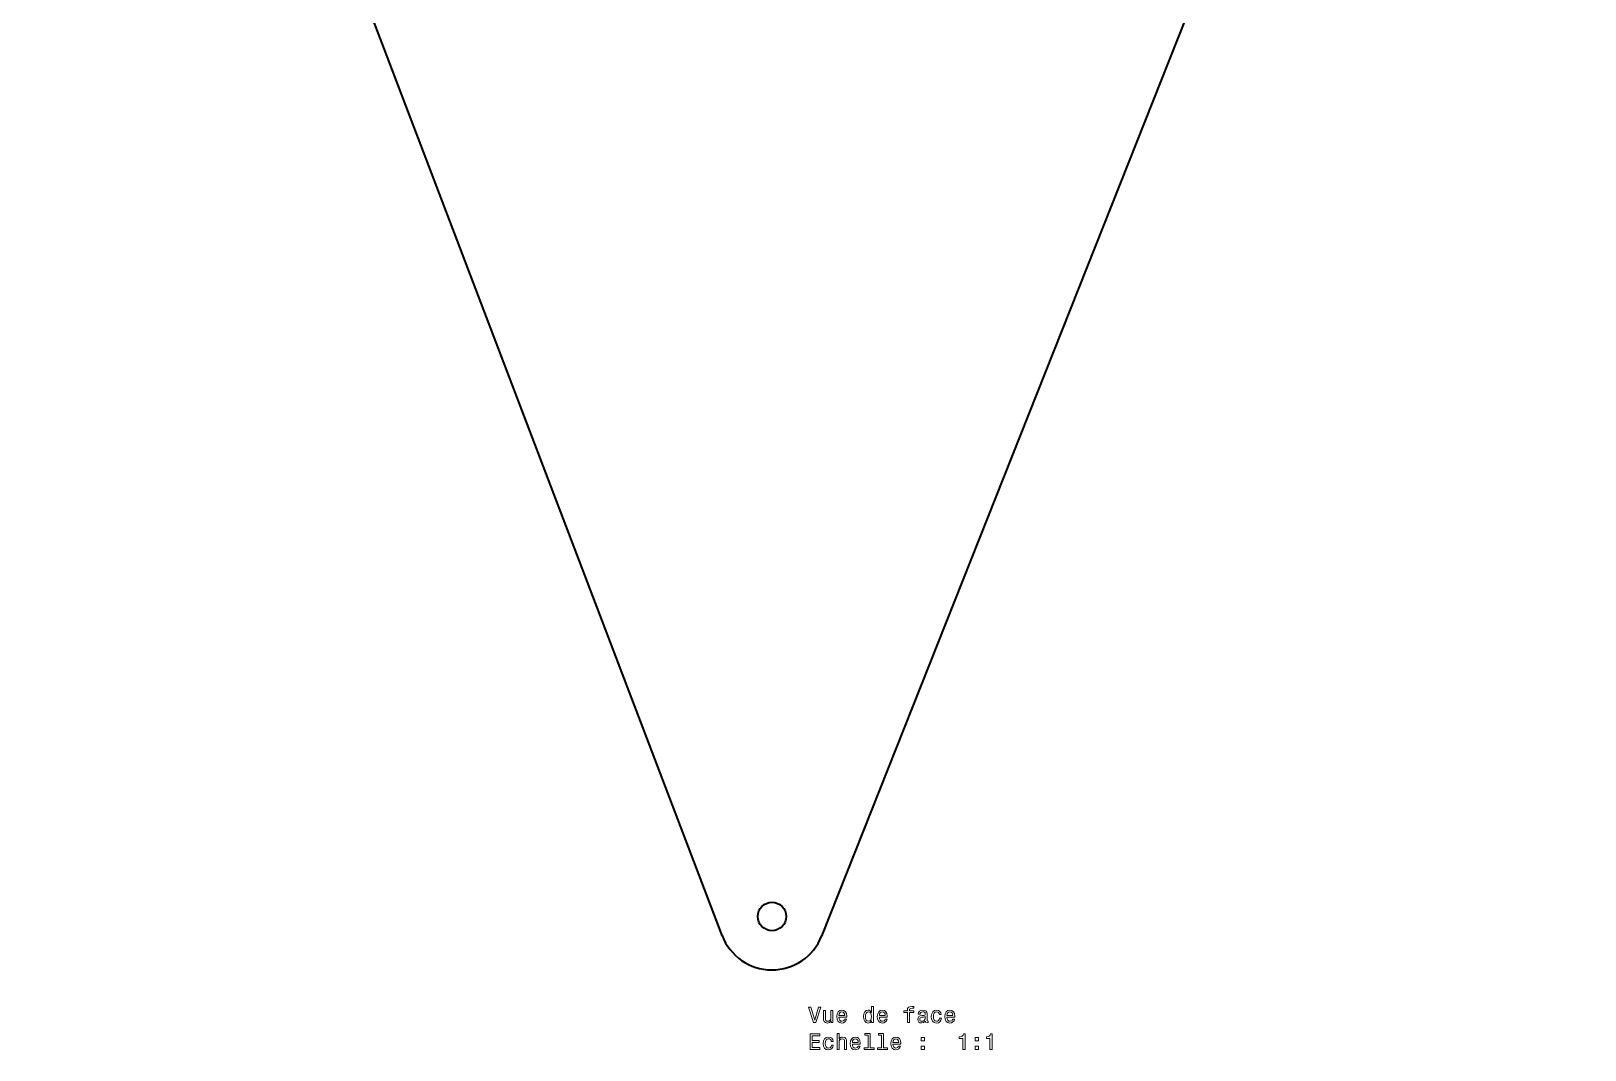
# Model space of a CAD drawing. Extents: x 213 to 562, y 53 to 511.
# Drawn here: x 213.2 to 562.4, y 52.7 to 281.7 of the extents above; entities that cross this region are included whole.
import ezdxf

# ---------------------------------------------------------------- set-up
doc = ezdxf.new("R2010")
doc.units = 0

msp = doc.modelspace()

# ---------------------------------------------------------------- linework, layer by layer
at = {"color": 7, "lineweight": 35}
for p, q in [((562.362732, 510.686066), (390.830994, 78.253357)), ((368.476898, 78.357178), (213.181808, 486.19931))]:
    msp.add_line(p, q, dxfattribs=at)
at = {"color": 7, "lineweight": 13}
for points in [[(390.167816, 62.320686), (389.290283, 59.340137), (388.387543, 62.320686), (387.908447, 62.320686), (389.038116, 58.815643), (389.54245, 58.815643), (390.646912, 62.320686)], [(393.37027, 61.523857), (392.926453, 61.523857), (392.926453, 59.960457), (392.876038, 59.597343), (392.729767, 59.335094), (392.502838, 59.173714), (392.205261, 59.12328), (391.968231, 59.163628), (391.816956, 59.284664), (391.731201, 59.491436), (391.711029, 59.783943), (391.711029, 61.523857), (391.267242, 61.523857), (391.267242, 59.743599), (391.282379, 59.385529), (391.378174, 59.087978), (391.670685, 58.815643), (392.139709, 58.719822), (392.391876, 58.755123), (392.608734, 58.845901), (392.795319, 59.002243), (392.946625, 59.229187), (392.946625, 58.815643), (393.37027, 58.815643)], [(394.706726, 60.041149), (396.481934, 60.041149), (396.486969, 60.247921), (396.406281, 60.827892), (396.184387, 61.261608), (395.83136, 61.523857), (395.362335, 61.619678), (394.903412, 61.518814), (394.550385, 61.236393), (394.323425, 60.777458), (394.242737, 60.172272), (394.31839, 59.551956), (394.545319, 59.098064), (394.893311, 58.815643), (395.347198, 58.719822), (395.74057, 58.785385), (396.063354, 58.956852), (396.300385, 59.229187), (396.436554, 59.5923), (395.997772, 59.5923), (395.907013, 59.390572), (395.775879, 59.239273), (395.402679, 59.118237), (395.115204, 59.173714), (394.898346, 59.350227), (394.757141, 59.637688), (394.706726, 60.026016)], [(394.706726, 60.414345), (394.762207, 60.762329), (394.898346, 61.019535), (395.105133, 61.175873), (395.377472, 61.23135), (395.644745, 61.175873), (395.851532, 61.019535), (395.9776, 60.762329), (396.02301, 60.414345)], [(402.054688, 59.23423), (402.054688, 58.815643), (402.498505, 58.815643), (402.498505, 62.43668), (402.059753, 62.43668), (402.059753, 61.110313), (401.721832, 61.493599), (401.515076, 61.584373), (401.278046, 61.619678), (400.849365, 61.518814), (400.51651, 61.236393), (400.299652, 60.782501), (400.223999, 60.172272), (400.299652, 59.562042), (400.51651, 59.103107), (400.849365, 58.815643), (401.278046, 58.719822), (401.515076, 58.755123), (401.726898, 58.845901)], [(401.353699, 61.221264), (401.64621, 61.150658), (401.868103, 60.953972), (401.999237, 60.626163), (402.049652, 60.172272), (401.999237, 59.713337), (401.868103, 59.385529), (401.64621, 59.1838), (401.353699, 59.118237), (401.076324, 59.1838), (400.864502, 59.385529), (400.723297, 59.71838), (400.677887, 60.172272), (400.723297, 60.62112), (400.864502, 60.948929), (401.076324, 61.150658)], [(403.814789, 60.041149), (405.589996, 60.041149), (405.595032, 60.247921), (405.514343, 60.827892), (405.29245, 61.261608), (404.939423, 61.523857), (404.470398, 61.619678), (404.011475, 61.518814), (403.658447, 61.236393), (403.431488, 60.777458), (403.3508, 60.172272), (403.426453, 59.551956), (403.653412, 59.098064), (404.001373, 58.815643), (404.455261, 58.719822), (404.848633, 58.785385), (405.171417, 58.956852), (405.408447, 59.229187), (405.544617, 59.5923), (405.105865, 59.5923), (405.015076, 59.390572), (404.883942, 59.239273), (404.510742, 59.118237), (404.223297, 59.173714), (404.006439, 59.350227), (403.865204, 59.637688), (403.814789, 60.026016)], [(403.814789, 60.414345), (403.87027, 60.762329), (404.006439, 61.019535), (404.213196, 61.175873), (404.485535, 61.23135), (404.752838, 61.175873), (404.959595, 61.019535), (405.085693, 60.762329), (405.131073, 60.414345)], [(410.11377, 61.054836), (410.11377, 58.815643), (410.557587, 58.815643), (410.557587, 61.054836), (411.566223, 61.054836), (411.566223, 61.433079), (410.557587, 61.433079), (410.557587, 61.599506), (410.592896, 61.801235), (410.708893, 61.937401), (410.905579, 62.018093), (411.187988, 62.048351), (411.566223, 62.028179), (411.566223, 62.411465), (411.087128, 62.43668), (410.653412, 62.391293), (410.3508, 62.255123), (410.16925, 62.018093), (410.11377, 61.680195), (410.11377, 61.433079), (409.301819, 61.433079), (409.301819, 61.054836)], [(414.143311, 59.168671), (414.143311, 59.153538), (414.168518, 58.982071), (414.244171, 58.861031), (414.56189, 58.765209), (414.809021, 58.805557), (414.809021, 59.148495), (414.703125, 59.133366), (414.56189, 59.198929), (414.536682, 59.400658), (414.536682, 60.802673), (414.476166, 61.160744), (414.299652, 61.412907), (413.992004, 61.564201), (413.558289, 61.619678), (413.134674, 61.559158), (412.821991, 61.387688), (412.625305, 61.120399), (412.559753, 60.767372), (412.559753, 60.737114), (412.95816, 60.737114), (412.993469, 60.948929), (413.104401, 61.100227), (413.28598, 61.191002), (413.543182, 61.226307), (413.790283, 61.201092), (413.966797, 61.125443), (414.072723, 60.994316), (414.108002, 60.812763), (414.08783, 60.600945), (414.007141, 60.495037), (413.80542, 60.444607), (413.427185, 60.404259), (412.993469, 60.31348), (412.685822, 60.1521), (412.504272, 59.899937), (412.448792, 59.526737), (412.499237, 59.193886), (412.655579, 58.946766), (412.907715, 58.790428), (413.255707, 58.734951), (413.724731, 58.840858)], [(414.092896, 59.763771), (414.032379, 59.501522), (413.870972, 59.299793), (413.628906, 59.168671), (413.33136, 59.12328), (413.139709, 59.148495), (413.00354, 59.229187), (412.917816, 59.370399), (412.892609, 59.567085), (412.912781, 59.743599), (412.993469, 59.869678), (413.316223, 60.010887), (413.724731, 60.071407), (414.092896, 60.192444)], [(417.295319, 60.626163), (417.7341, 60.626163), (417.643311, 61.029621), (417.426453, 61.347343), (417.088562, 61.544029), (416.649811, 61.619678), (416.165649, 61.518814), (415.797485, 61.236393), (415.565491, 60.777458), (415.484802, 60.162186), (415.560455, 59.551956), (415.787415, 59.098064), (416.145477, 58.815643), (416.634674, 58.719822), (417.06839, 58.795471), (417.406281, 59.007286), (417.638275, 59.340137), (417.739136, 59.783943), (417.315491, 59.783943), (417.239868, 59.501522), (417.098633, 59.289707), (416.896912, 59.158585), (416.649811, 59.118237), (416.342163, 59.1838), (416.12027, 59.385529), (415.9841, 59.713337), (415.93869, 60.177315), (415.9841, 60.631207), (416.125305, 60.959015), (416.352234, 61.160744), (416.649811, 61.23135), (416.912048, 61.185959), (417.108734, 61.069965), (417.239868, 60.878323)], [(418.994904, 60.041149), (420.770111, 60.041149), (420.775146, 60.247921), (420.694458, 60.827892), (420.472565, 61.261608), (420.119537, 61.523857), (419.650513, 61.619678), (419.191589, 61.518814), (418.838562, 61.236393), (418.611603, 60.777458), (418.530914, 60.172272), (418.606567, 59.551956), (418.833527, 59.098064), (419.181488, 58.815643), (419.635376, 58.719822), (420.028748, 58.785385), (420.351532, 58.956852), (420.588562, 59.229187), (420.724731, 59.5923), (420.28595, 59.5923), (420.19519, 59.390572), (420.064056, 59.239273), (419.690857, 59.118237), (419.403412, 59.173714), (419.186554, 59.350227), (419.045319, 59.637688), (418.994904, 60.026016)], [(418.994904, 60.414345), (419.050385, 60.762329), (419.186554, 61.019535), (419.393311, 61.175873), (419.665649, 61.23135), (419.932953, 61.175873), (420.139709, 61.019535), (420.265808, 60.762329), (420.311188, 60.414345)], [(388.231201, 52.768814), (390.450226, 52.768814), (390.450226, 53.192444), (388.69519, 53.192444), (388.69519, 54.377605), (390.258575, 54.377605), (390.258575, 54.796192), (388.69519, 54.796192), (388.69519, 55.845184), (390.409882, 55.845184), (390.409882, 56.268814), (388.231201, 56.268814)], [(394.31839, 52.768814), (394.762207, 52.768814), (394.762207, 54.332214), (394.807587, 54.690285), (394.953827, 54.95253), (395.180786, 55.113914), (395.483368, 55.174435), (395.725433, 55.124001), (395.87674, 54.987835), (395.952393, 54.760887), (395.9776, 54.458294), (395.9776, 52.768814), (396.421417, 52.768814), (396.421417, 54.549072), (396.401245, 54.907143), (396.310455, 55.204693), (396.012909, 55.477028), (395.54895, 55.572849), (395.296783, 55.537544), (395.079926, 55.441727), (394.898346, 55.290428), (394.762207, 55.083656), (394.762207, 56.389851), (394.31839, 56.389851)], [(401.27301, 56.016651), (401.27301, 53.142014), (400.360168, 53.142014), (400.360168, 52.768814), (402.624573, 52.768814), (402.624573, 53.142014), (401.716797, 53.142014), (401.716797, 56.389851), (400.577026, 56.389851), (400.577026, 56.016651)], [(404.309021, 56.016651), (404.309021, 53.142014), (403.39621, 53.142014), (403.39621, 52.768814), (405.660614, 52.768814), (405.660614, 53.142014), (404.752838, 53.142014), (404.752838, 56.389851), (403.613068, 56.389851), (403.613068, 56.016651)], [(422.595764, 52.768814), (423.054688, 52.768814), (423.054688, 56.294029), (422.711761, 56.294029), (422.620972, 55.986393), (422.439423, 55.779621), (422.162048, 55.658585), (421.778748, 55.618237), (421.778748, 55.26017), (422.595764, 55.26017)], [(428.667816, 52.768814), (429.12674, 52.768814), (429.12674, 56.294029), (428.783813, 56.294029), (428.693024, 55.986393), (428.511475, 55.779621), (428.2341, 55.658585), (427.8508, 55.618237), (427.8508, 55.26017), (428.667816, 55.26017)], [(393.007141, 54.579334), (393.445923, 54.579334), (393.355133, 54.982792), (393.138275, 55.300514), (392.800385, 55.4972), (392.361603, 55.572849), (391.877472, 55.471985), (391.509308, 55.189564), (391.277313, 54.730629), (391.196625, 54.115356), (391.272278, 53.505127), (391.499237, 53.051235), (391.8573, 52.768814), (392.346497, 52.672993), (392.780212, 52.748642), (393.118103, 52.960457), (393.350098, 53.293308), (393.450958, 53.737114), (393.027313, 53.737114), (392.95166, 53.454693), (392.810455, 53.242878), (392.608734, 53.111755), (392.361603, 53.071407), (392.053986, 53.136971), (391.832062, 53.338699), (391.695923, 53.666508), (391.650513, 54.130486), (391.695923, 54.584377), (391.837128, 54.912186), (392.064056, 55.113914), (392.361603, 55.184521), (392.623871, 55.13913), (392.820557, 55.023136), (392.95166, 54.831493)], [(397.742737, 53.99432), (399.517944, 53.99432), (399.52301, 54.201092), (399.442322, 54.781063), (399.220398, 55.214779), (398.867371, 55.477028), (398.398346, 55.572849), (397.939423, 55.471985), (397.586395, 55.189564), (397.359467, 54.730629), (397.278748, 54.125443), (397.354401, 53.505127), (397.58136, 53.051235), (397.929352, 52.768814), (398.38324, 52.672993), (398.776611, 52.738556), (399.099365, 52.910023), (399.336395, 53.182358), (399.472565, 53.545471), (399.033813, 53.545471), (398.943024, 53.343742), (398.81189, 53.192444), (398.43869, 53.071407), (398.151245, 53.126884), (397.934387, 53.303398), (397.793182, 53.590858), (397.742737, 53.979187)], [(397.742737, 54.367516), (397.798218, 54.7155), (397.934387, 54.972706), (398.141144, 55.129044), (398.413483, 55.184521), (398.680786, 55.129044), (398.887543, 54.972706), (399.013641, 54.7155), (399.059021, 54.367516)], [(406.8508, 53.99432), (408.626038, 53.99432), (408.631073, 54.201092), (408.550385, 54.781063), (408.328461, 55.214779), (407.975464, 55.477028), (407.506439, 55.572849), (407.047485, 55.471985), (406.694458, 55.189564), (406.467529, 54.730629), (406.386841, 54.125443), (406.462494, 53.505127), (406.689423, 53.051235), (407.037415, 52.768814), (407.491302, 52.672993), (407.884674, 52.738556), (408.207428, 52.910023), (408.444458, 53.182358), (408.580627, 53.545471), (408.141876, 53.545471), (408.051086, 53.343742), (407.919983, 53.192444), (407.546783, 53.071407), (407.259308, 53.126884), (407.04245, 53.303398), (406.901245, 53.590858), (406.8508, 53.979187)], [(406.8508, 54.367516), (406.906281, 54.7155), (407.04245, 54.972706), (407.249237, 55.129044), (407.521545, 55.184521), (407.788849, 55.129044), (407.995605, 54.972706), (408.121704, 54.7155), (408.167084, 54.367516)], [(413.230499, 54.725586), (413.926453, 54.725586), (413.926453, 55.477028), (413.230499, 55.477028)], [(413.230499, 52.768814), (413.926453, 52.768814), (413.926453, 53.520256), (413.230499, 53.520256)], [(425.374573, 54.725586), (426.070557, 54.725586), (426.070557, 55.477028), (425.374573, 55.477028)], [(425.374573, 52.768814), (426.070557, 52.768814), (426.070557, 53.520256), (425.374573, 53.520256)]]:
    msp.add_lwpolyline(points, close=True, dxfattribs=at)
at = {"color": 7, "lineweight": 35}
msp.add_circle((379.674225, 82.672272), 3.2, dxfattribs=at)
msp.add_arc((379.674225, 82.672272), 12, 201.075008, 338.392773, dxfattribs=at)

doc.saveas('drawing.dxf')
